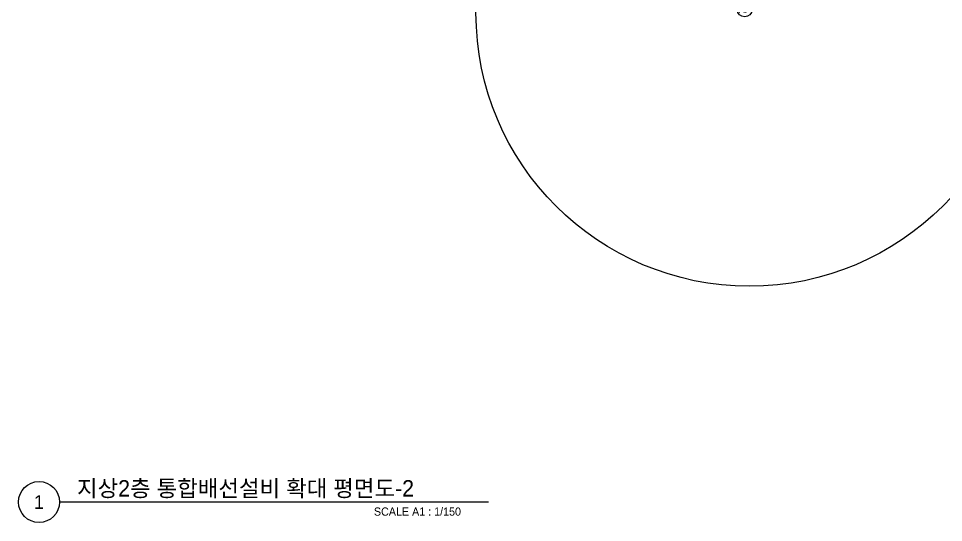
# Model space of a CAD drawing. Header units: millimetres. Extents: x 90978 to 501618, y -355196 to 882030.
# Drawn here: x 421586 to 472336, y -173775 to -146111 of the extents above; entities that cross this region are included whole.
import ezdxf
from ezdxf.enums import TextEntityAlignment as Align

# ---------------------------------------------------------------- set-up
doc = ezdxf.new("R2010")
doc.units = ezdxf.units.MM
doc.header["$LTSCALE"] = 150
doc.linetypes.add('D1', pattern=[3, 1, -1, 1])
doc.layers.get('Defpoints').update_dxf_attribs({"color": 163})
for name, color, linetype in [('------19 Communication Etc', 3, 'Continuous'), ('-----23 Concealed or Exposed Wire', 4, 'D1'), ('-----41 Drawing Title', 2, 'Continuous')]:
    doc.layers.add(name, color=color, linetype=linetype)
doc.styles.add('ELEC', font='')
doc.styles.get('ELEC').set_extended_font_data('Dotum')

# ---------------------------------------------------------------- blocks, each defined once
blk = doc.blocks.new('A$C69d3834d')
at = {"layer": '------19 Communication Etc', "color": 3}
blk.add_circle((404, 404), 404, dxfattribs=at)
at = {"layer": 'Defpoints'}
blk.add_circle((663, 215), 15000, dxfattribs=at)
at = {"layer": '------19 Communication Etc', "style": 'ELEC'}
blk.add_text('AP', height=375, dxfattribs=at).set_placement((404, 404, 0), align=Align.MIDDLE_CENTER)

msp = doc.modelspace()

# ---------------------------------------------------------------- linework, layer by layer
at = {"layer": '-----41 Drawing Title', "color": 7}
msp.add_line((447363.55961, -172650.00064), (423836.44039, -172650.00064), dxfattribs=at)
msp.add_circle((422711.44039, -172650.00064), 1125, dxfattribs=at)

# ---------------------------------------------------------------- block references
at = {"layer": '-----23 Concealed or Exposed Wire'}
msp.add_blockref('A$C69d3834d', (461023.23139, -146021.429), dxfattribs=at)

# ---------------------------------------------------------------- texts
at = {"layer": '-----41 Drawing Title', "color": 2, "style": 'ELEC'}
msp.add_text('지상2층 통합배선설비 확대 평면도-2', height=900, dxfattribs=at).set_placement((424795.017, -172350.00064))
at = {"layer": '-----41 Drawing Title', "color": 7, "style": 'ELEC'}
msp.add_text('1', height=750, dxfattribs=at).set_placement((422711.44039, -172650.00064), align=Align.MIDDLE)
at = {"layer": '-----41 Drawing Title', "style": 'ELEC'}
msp.add_text('SCALE A1 : 1/150', height=450, dxfattribs=at).set_placement((445863.55961, -173400.00064), align=Align.RIGHT)

doc.saveas('drawing.dxf')
